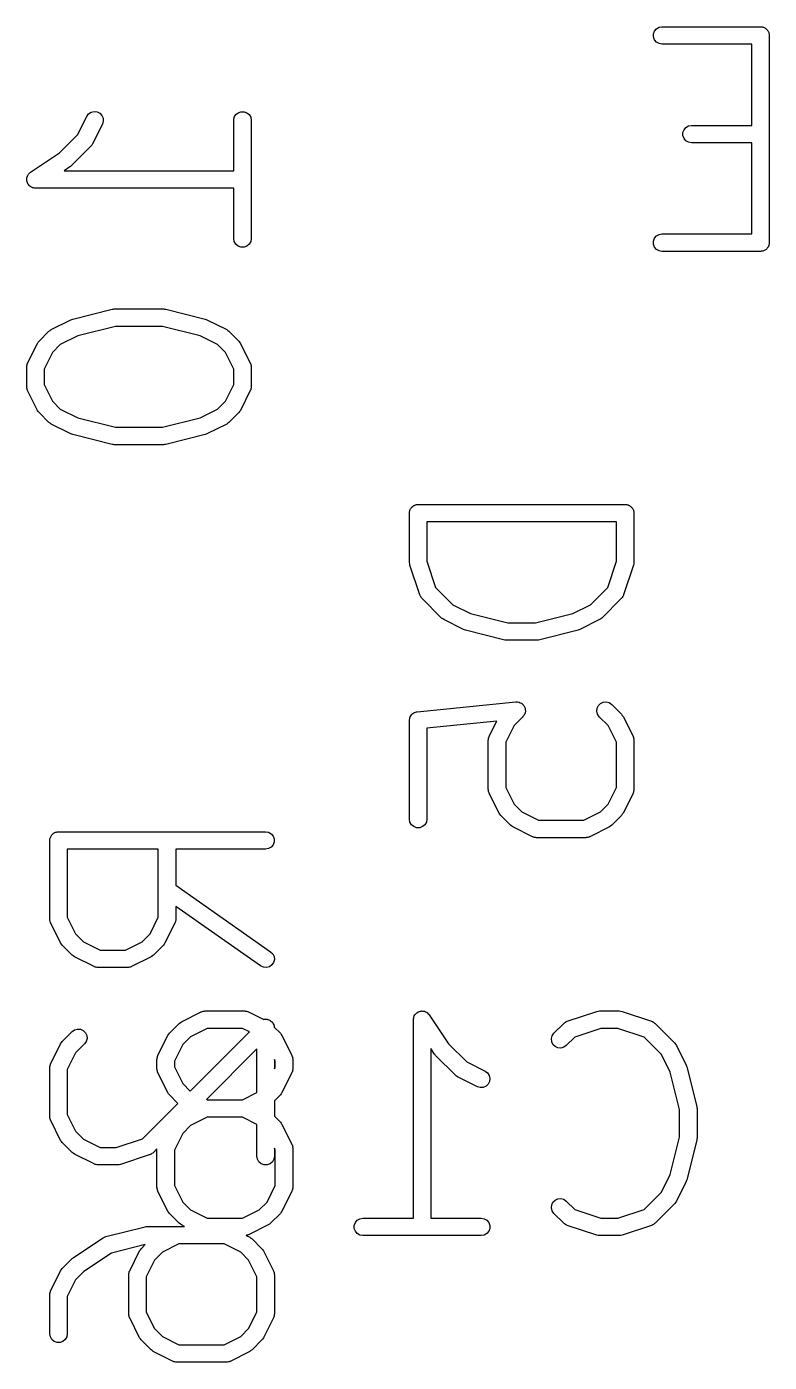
# Model space of a CAD drawing. Extents: x 1.5 to 72.3, y -91 to -17.2.
# Drawn here: x 50.69 to 55.01, y -47.46 to -39.69 of the extents above; entities that cross this region are included whole.
import ezdxf

# ---------------------------------------------------------------- set-up
doc = ezdxf.new("R2010")
doc.units = 0
doc.header["$MEASUREMENT"] = 0
doc.layers.add('BLACK', color=7, linetype='CONTINUOUS')

msp = doc.modelspace()

# ---------------------------------------------------------------- linework, layer by layer
at = {"layer": 'Black'}
for p, q in [((54.3367, -39.7272), (54.3427, -39.7106)), ((54.3367, -39.7449), (54.3367, -39.7272)), ((54.3427, -39.7106), (54.3541, -39.6971)), ((54.3541, -39.6971), (54.3694, -39.6883)), ((54.3694, -39.6883), (54.3867, -39.6852)), ((54.3867, -39.6852), (54.9613, -39.6852)), ((54.9613, -39.6852), (54.9656, -39.686)), ((54.9656, -39.686), (54.9701, -39.686)), ((54.9701, -39.686), (54.9743, -39.6875)), ((54.9743, -39.6875), (54.9786, -39.6883)), ((54.9786, -39.6883), (54.9825, -39.6905)), ((54.9825, -39.6905), (54.9867, -39.6921)), ((54.9867, -39.6921), (54.9901, -39.6949)), ((54.9901, -39.6949), (54.9939, -39.6971)), ((54.9939, -39.6971), (54.9968, -39.7005)), ((54.9968, -39.7005), (55.0002, -39.7034)), ((55.0002, -39.7034), (55.0024, -39.7072)), ((55.0024, -39.7072), (55.0053, -39.7106)), ((55.0053, -39.7106), (55.0068, -39.7148)), ((55.0068, -39.7148), (55.009, -39.7187)), ((55.009, -39.7187), (55.0098, -39.7231)), ((55.0098, -39.7231), (55.0113, -39.7272)), ((55.0113, -39.7272), (55.0113, -39.7317)), ((55.0113, -39.7317), (55.0121, -39.736)), ((54.3427, -39.7614), (54.3367, -39.7449)), ((54.3541, -39.775), (54.3427, -39.7614)), ((54.3694, -39.7838), (54.3541, -39.775)), ((54.3867, -39.7868), (54.3694, -39.7838)), ((54.9105, -39.7868), (54.3867, -39.7868)), ((54.9105, -40.2598), (54.9105, -39.7868)), ((55.0121, -39.736), (55.0121, -40.9425)), ((51.0353, -40.2071), (51.0458, -40.1929)), ((51.0458, -40.1929), (51.0606, -40.1832)), ((51.0606, -40.1832), (51.0777, -40.1791)), ((51.0777, -40.1791), (51.0952, -40.1811)), ((51.0952, -40.1811), (51.111, -40.189)), ((51.111, -40.189), (51.1232, -40.2018)), ((51.8948, -40.2124), (51.9036, -40.1972)), ((51.9036, -40.1972), (51.9171, -40.1858)), ((51.9171, -40.1858), (51.9337, -40.1798)), ((51.9337, -40.1798), (51.9514, -40.1798)), ((51.9514, -40.1798), (51.9679, -40.1858)), ((51.9679, -40.1858), (51.9815, -40.1972)), ((51.9815, -40.1972), (51.9903, -40.2124)), ((50.9816, -40.3146), (51.0353, -40.2071)), ((51.1262, -40.2525), (51.0687, -40.3674)), ((51.1232, -40.2018), (51.1302, -40.218)), ((51.1312, -40.2356), (51.1262, -40.2525)), ((51.1302, -40.218), (51.1312, -40.2356)), ((51.8917, -40.2298), (51.8948, -40.2124)), ((51.8917, -40.5237), (51.8917, -40.2298)), ((51.9903, -40.2124), (51.9933, -40.2298)), ((51.9933, -40.2298), (51.9933, -40.9192)), ((54.5151, -40.2852), (54.5264, -40.2717)), ((54.5264, -40.2717), (54.5417, -40.2628)), ((54.5417, -40.2628), (54.5591, -40.2598)), ((54.5591, -40.2598), (54.9105, -40.2598)), ((50.876, -40.4201), (50.9816, -40.3146)), ((54.5091, -40.3017), (54.5151, -40.2852)), ((54.5091, -40.3194), (54.5091, -40.3017)), ((54.5151, -40.336), (54.5091, -40.3194)), ((54.5264, -40.3495), (54.5151, -40.336)), ((54.5417, -40.3583), (54.5264, -40.3495)), ((50.7079, -40.5323), (50.876, -40.4201)), ((51.0592, -40.3806), (50.9443, -40.4955)), ((51.0639, -40.374), (51.0592, -40.3806)), ((51.0687, -40.3674), (51.0639, -40.374)), ((54.5591, -40.3614), (54.5417, -40.3583)), ((54.9105, -40.3614), (54.5591, -40.3614)), ((54.9105, -40.8917), (54.9105, -40.3614)), ((50.9366, -40.5019), (50.9038, -40.5237)), ((50.9402, -40.4984), (50.9366, -40.5019)), ((50.9443, -40.4955), (50.9402, -40.4984)), ((50.6854, -40.5778), (50.686, -40.5718)), ((50.686, -40.5805), (50.6854, -40.5778)), ((50.686, -40.5657), (50.687, -40.5631)), ((50.686, -40.5718), (50.686, -40.5657)), ((50.686, -40.5833), (50.686, -40.5805)), ((50.6881, -40.589), (50.686, -40.5833)), ((50.687, -40.5631), (50.6873, -40.5603)), ((50.6873, -40.5603), (50.69, -40.5548)), ((50.69, -40.5548), (50.6921, -40.5491)), ((50.6921, -40.5491), (50.6939, -40.547)), ((50.6939, -40.547), (50.6951, -40.5444)), ((50.6951, -40.5444), (50.6995, -40.5403)), ((50.6995, -40.5403), (50.7034, -40.5356)), ((50.7034, -40.5356), (50.7058, -40.5342)), ((50.7058, -40.5342), (50.7079, -40.5323)), ((50.9038, -40.5237), (51.8917, -40.5237)), ((50.6895, -40.5949), (50.6881, -40.589)), ((50.6911, -40.5973), (50.6895, -40.5949)), ((50.6921, -40.5999), (50.6911, -40.5973)), ((50.696, -40.6046), (50.6921, -40.5999)), ((50.6993, -40.6096), (50.696, -40.6046)), ((50.7016, -40.6113), (50.6993, -40.6096)), ((50.7034, -40.6134), (50.7016, -40.6113)), ((50.7086, -40.6165), (50.7034, -40.6134)), ((50.7135, -40.6201), (50.7086, -40.6165)), ((50.7162, -40.6209), (50.7135, -40.6201)), ((50.7187, -40.6223), (50.7162, -40.6209)), ((50.7246, -40.6233), (50.7187, -40.6223)), ((50.7305, -40.625), (50.7246, -40.6233)), ((50.7333, -40.6248), (50.7305, -40.625)), ((50.736, -40.6253), (50.7333, -40.6248)), ((51.8917, -40.6253), (50.736, -40.6253)), ((51.8917, -40.9192), (51.8917, -40.6253)), ((54.3541, -40.9036), (54.3694, -40.8948)), ((54.3694, -40.8948), (54.3867, -40.8917)), ((54.3867, -40.8917), (54.9105, -40.8917)), ((51.8948, -40.9366), (51.8917, -40.9192)), ((51.9036, -40.9519), (51.8948, -40.9366)), ((51.9171, -40.9632), (51.9036, -40.9519)), ((51.9337, -40.9693), (51.9171, -40.9632)), ((51.9514, -40.9693), (51.9337, -40.9693)), ((51.9679, -40.9632), (51.9514, -40.9693)), ((51.9815, -40.9519), (51.9679, -40.9632)), ((51.9903, -40.9366), (51.9815, -40.9519)), ((51.9933, -40.9192), (51.9903, -40.9366)), ((54.3367, -40.9337), (54.3427, -40.9171)), ((54.3367, -40.9514), (54.3367, -40.9337)), ((54.3427, -40.9679), (54.3367, -40.9514)), ((54.3427, -40.9171), (54.3541, -40.9036)), ((54.3541, -40.9815), (54.3427, -40.9679)), ((55.0002, -40.9752), (54.9968, -40.9781)), ((55.0024, -40.9714), (55.0002, -40.9752)), ((55.0053, -40.9679), (55.0024, -40.9714)), ((55.0068, -40.9638), (55.0053, -40.9679)), ((55.009, -40.9599), (55.0068, -40.9638)), ((55.0098, -40.9555), (55.009, -40.9599)), ((55.0113, -40.9514), (55.0098, -40.9555)), ((55.0121, -40.9425), (55.0113, -40.9469)), ((55.0113, -40.9469), (55.0113, -40.9514)), ((54.3694, -40.9903), (54.3541, -40.9815)), ((54.3867, -40.9933), (54.3694, -40.9903)), ((54.9613, -40.9933), (54.3867, -40.9933)), ((54.9656, -40.9926), (54.9613, -40.9933)), ((54.9701, -40.9926), (54.9656, -40.9926)), ((54.9743, -40.9911), (54.9701, -40.9926)), ((54.9786, -40.9903), (54.9743, -40.9911)), ((54.9825, -40.9881), (54.9786, -40.9903)), ((54.9867, -40.9865), (54.9825, -40.9881)), ((54.9901, -40.9837), (54.9867, -40.9865)), ((54.9939, -40.9815), (54.9901, -40.9837)), ((54.9968, -40.9781), (54.9939, -40.9815)), ((50.9535, -41.387), (51.1833, -41.3296)), ((51.1833, -41.3296), (51.1895, -41.3291)), ((51.1895, -41.3291), (51.1957, -41.3281)), ((51.1957, -41.3281), (51.4829, -41.3281)), ((51.4829, -41.3281), (51.4891, -41.3291)), ((51.4891, -41.3291), (51.4952, -41.3296)), ((51.4952, -41.3296), (51.7251, -41.387)), ((50.8282, -41.4483), (50.9431, -41.3909)), ((50.9431, -41.3909), (50.9485, -41.3893)), ((50.9485, -41.3893), (50.9535, -41.387)), ((51.2019, -41.4297), (50.9836, -41.4842)), ((51.4767, -41.4297), (51.2019, -41.4297)), ((51.695, -41.4842), (51.4767, -41.4297)), ((51.7251, -41.387), (51.7301, -41.3893)), ((51.7301, -41.3893), (51.7355, -41.3909)), ((51.7355, -41.3909), (51.8504, -41.4483)), ((50.7529, -41.522), (50.7576, -41.5153)), ((50.7576, -41.5153), (50.815, -41.4578)), ((50.815, -41.4578), (50.8217, -41.4532)), ((50.8217, -41.4532), (50.8282, -41.4483)), ((50.9836, -41.4842), (50.881, -41.5355)), ((51.7976, -41.5355), (51.695, -41.4842)), ((51.8504, -41.4483), (51.8569, -41.4532)), ((51.8569, -41.4532), (51.8636, -41.4578)), ((51.8636, -41.4578), (51.921, -41.5153)), ((51.921, -41.5153), (51.9257, -41.522)), ((50.6906, -41.6434), (50.7481, -41.5285)), ((50.7481, -41.5285), (50.7529, -41.522)), ((50.8352, -41.5813), (50.7868, -41.6781)), ((50.881, -41.5355), (50.8352, -41.5813)), ((51.8433, -41.5813), (51.7976, -41.5355)), ((51.8917, -41.6781), (51.8433, -41.5813)), ((51.9257, -41.522), (51.9305, -41.5285)), ((51.9305, -41.5285), (51.988, -41.6434)), ((50.6852, -41.6661), (50.6858, -41.6632)), ((50.6852, -41.781), (50.6852, -41.6661)), ((50.6856, -41.6603), (50.6873, -41.6546)), ((50.6858, -41.6632), (50.6856, -41.6603)), ((50.6873, -41.6546), (50.6883, -41.6487)), ((50.6883, -41.6487), (50.6898, -41.6462)), ((50.6898, -41.6462), (50.6906, -41.6434)), ((51.988, -41.6434), (51.9888, -41.6462)), ((51.9888, -41.6462), (51.9903, -41.6487)), ((51.9903, -41.6487), (51.9913, -41.6546)), ((51.9913, -41.6546), (51.993, -41.6603)), ((51.993, -41.6603), (51.9928, -41.6632)), ((51.9928, -41.6632), (51.9933, -41.6661)), ((51.9933, -41.6661), (51.9933, -41.781)), ((50.7868, -41.6781), (50.7868, -41.769)), ((51.8917, -41.769), (51.8917, -41.6781)), ((50.6858, -41.7839), (50.6852, -41.781)), ((50.6856, -41.7868), (50.6858, -41.7839)), ((50.6873, -41.7925), (50.6856, -41.7868)), ((50.6883, -41.7984), (50.6873, -41.7925)), ((50.6898, -41.8009), (50.6883, -41.7984)), ((50.6906, -41.8037), (50.6898, -41.8009)), ((50.7481, -41.9186), (50.6906, -41.8037)), ((50.7868, -41.769), (50.8353, -41.8658)), ((51.8433, -41.8658), (51.8917, -41.769)), ((51.988, -41.8037), (51.9305, -41.9186)), ((51.9888, -41.8009), (51.988, -41.8037)), ((51.9903, -41.7984), (51.9888, -41.8009)), ((51.9913, -41.7925), (51.9903, -41.7984)), ((51.993, -41.7868), (51.9913, -41.7925)), ((51.9933, -41.781), (51.9928, -41.7839)), ((51.9928, -41.7839), (51.993, -41.7868)), ((50.8353, -41.8658), (50.881, -41.9116)), ((51.7976, -41.9116), (51.8433, -41.8658)), ((50.7529, -41.9252), (50.7481, -41.9186)), ((50.7576, -41.9318), (50.7529, -41.9252)), ((50.815, -41.9893), (50.7576, -41.9318)), ((50.881, -41.9116), (50.9836, -41.9629)), ((50.9836, -41.9629), (51.2019, -42.0175)), ((51.4767, -42.0175), (51.695, -41.9629)), ((51.695, -41.9629), (51.7976, -41.9116)), ((51.921, -41.9318), (51.8636, -41.9893)), ((51.9257, -41.9252), (51.921, -41.9318)), ((51.9305, -41.9186), (51.9257, -41.9252)), ((50.8217, -41.994), (50.815, -41.9893)), ((50.8282, -41.9988), (50.8217, -41.994)), ((50.9431, -42.0563), (50.8282, -41.9988)), ((50.9485, -42.0579), (50.9431, -42.0563)), ((50.9535, -42.0601), (50.9485, -42.0579)), ((51.1833, -42.1176), (50.9535, -42.0601)), ((51.2019, -42.0175), (51.4767, -42.0175)), ((51.7251, -42.0601), (51.4952, -42.1176)), ((51.7301, -42.0579), (51.7251, -42.0601)), ((51.7355, -42.0563), (51.7301, -42.0579)), ((51.8504, -41.9988), (51.7355, -42.0563)), ((51.8569, -41.994), (51.8504, -41.9988)), ((51.8636, -41.9893), (51.8569, -41.994)), ((51.1895, -42.118), (51.1833, -42.1176)), ((51.1957, -42.1191), (51.1895, -42.118)), ((51.4829, -42.1191), (51.1957, -42.1191)), ((51.4891, -42.118), (51.4829, -42.1191)), ((51.4952, -42.1176), (51.4891, -42.118)), ((52.9152, -42.5173), (52.916, -42.5129)), ((52.9152, -42.8045), (52.9152, -42.5173)), ((52.916, -42.5084), (52.9175, -42.5043)), ((52.916, -42.5129), (52.916, -42.5084)), ((52.9175, -42.5043), (52.9183, -42.4999)), ((52.9183, -42.4999), (52.9205, -42.496)), ((52.9205, -42.496), (52.9221, -42.4919)), ((52.9221, -42.4919), (52.9249, -42.4885)), ((52.9249, -42.4885), (52.9271, -42.4846)), ((52.9271, -42.4846), (52.9305, -42.4818)), ((52.9305, -42.4818), (52.9334, -42.4783)), ((52.9334, -42.4783), (52.9372, -42.4761)), ((52.9372, -42.4761), (52.9406, -42.4733)), ((52.9406, -42.4733), (52.9448, -42.4717)), ((52.9448, -42.4717), (52.9487, -42.4695)), ((52.9487, -42.4695), (52.9531, -42.4688)), ((52.9531, -42.4688), (52.9572, -42.4672)), ((52.9572, -42.4672), (52.9617, -42.4672)), ((52.9617, -42.4672), (52.966, -42.4665)), ((52.966, -42.4665), (54.1725, -42.4665)), ((54.1725, -42.4665), (54.1769, -42.4672)), ((54.1769, -42.4672), (54.1814, -42.4672)), ((54.1814, -42.4672), (54.1855, -42.4688)), ((54.1855, -42.4688), (54.1899, -42.4695)), ((54.1899, -42.4695), (54.1938, -42.4717)), ((54.1938, -42.4717), (54.1979, -42.4733)), ((54.1979, -42.4733), (54.2014, -42.4761)), ((54.2014, -42.4761), (54.2052, -42.4783)), ((54.2052, -42.4783), (54.2081, -42.4818)), ((54.2081, -42.4818), (54.2115, -42.4846)), ((54.2115, -42.4846), (54.2137, -42.4885)), ((54.2137, -42.4885), (54.2165, -42.4919)), ((54.2165, -42.4919), (54.2181, -42.496)), ((54.2181, -42.496), (54.2203, -42.4999)), ((54.2203, -42.4999), (54.2211, -42.5043)), ((54.2211, -42.5043), (54.2226, -42.5084)), ((54.2226, -42.5084), (54.2226, -42.5129)), ((54.2226, -42.5129), (54.2233, -42.5173)), ((54.2233, -42.5173), (54.2233, -42.8045)), ((53.0168, -42.5681), (53.0168, -42.7963)), ((54.1217, -42.5681), (53.0168, -42.5681)), ((54.1217, -42.7963), (54.1217, -42.5681)), ((52.9167, -42.8125), (52.9152, -42.8045)), ((52.9179, -42.8206), (52.9167, -42.8125)), ((52.9753, -42.9929), (52.9179, -42.8206)), ((53.0168, -42.7963), (53.0679, -42.9494)), ((54.0707, -42.9494), (54.1217, -42.7963)), ((54.2207, -42.8206), (54.1633, -42.9929)), ((54.2219, -42.8125), (54.2207, -42.8206)), ((54.2233, -42.8045), (54.2219, -42.8125)), ((52.9767, -42.9955), (52.9753, -42.9929)), ((52.9775, -42.9983), (52.9767, -42.9955)), ((53.0679, -42.9494), (53.1685, -43.05)), ((53.9701, -43.05), (54.0707, -42.9494)), ((54.1619, -42.9955), (54.1611, -42.9983)), ((54.1633, -42.9929), (54.1619, -42.9955)), ((52.9809, -43.0032), (52.9775, -42.9983)), ((52.9837, -43.0085), (52.9809, -43.0032)), ((52.9859, -43.0104), (52.9837, -43.0085)), ((52.9876, -43.0128), (52.9859, -43.0104)), ((53.1025, -43.1277), (52.9876, -43.0128)), ((53.1685, -43.05), (53.271, -43.1013)), ((53.8676, -43.1013), (53.9701, -43.05)), ((54.151, -43.0128), (54.0361, -43.1277)), ((54.1527, -43.0104), (54.151, -43.0128)), ((54.1549, -43.0085), (54.1527, -43.0104)), ((54.1577, -43.0032), (54.1549, -43.0085)), ((54.1611, -42.9983), (54.1577, -43.0032)), ((53.1092, -43.1324), (53.1025, -43.1277)), ((53.1157, -43.1372), (53.1092, -43.1324)), ((53.2306, -43.1947), (53.1157, -43.1372)), ((53.271, -43.1013), (53.4894, -43.1559)), ((53.6492, -43.1559), (53.8676, -43.1013)), ((54.0229, -43.1372), (53.908, -43.1947)), ((54.0295, -43.1324), (54.0229, -43.1372)), ((54.0361, -43.1277), (54.0295, -43.1324)), ((53.2359, -43.1963), (53.2306, -43.1947)), ((53.241, -43.1985), (53.2359, -43.1963)), ((53.4708, -43.256), (53.241, -43.1985)), ((53.4894, -43.1559), (53.6492, -43.1559)), ((53.8976, -43.1985), (53.6678, -43.256)), ((53.9027, -43.1963), (53.8976, -43.1985)), ((53.908, -43.1947), (53.9027, -43.1963)), ((53.477, -43.2564), (53.4708, -43.256)), ((53.4831, -43.2575), (53.477, -43.2564)), ((53.6555, -43.2575), (53.4831, -43.2575)), ((53.6616, -43.2564), (53.6555, -43.2575)), ((53.6678, -43.256), (53.6616, -43.2564)), ((52.961, -43.6732), (53.5355, -43.6158)), ((53.5355, -43.6158), (53.5358, -43.6158)), ((53.5358, -43.6158), (53.5361, -43.6157)), ((53.5361, -43.6157), (53.5446, -43.6164)), ((53.5446, -43.6164), (53.5531, -43.6171)), ((53.5531, -43.6171), (53.5534, -43.6172)), ((53.5534, -43.6172), (53.5537, -43.6172)), ((53.5537, -43.6172), (53.5614, -43.6208)), ((54.0285, -43.6247), (54.0445, -43.6172)), ((54.0445, -43.6172), (54.0621, -43.6157)), ((54.0621, -43.6157), (54.0791, -43.6203)), ((52.9197, -43.7029), (52.9237, -43.6971)), ((52.9237, -43.6971), (52.9271, -43.6911)), ((52.9271, -43.6911), (52.9286, -43.6899)), ((52.9286, -43.6899), (52.9297, -43.6883)), ((52.9297, -43.6883), (52.9353, -43.6842)), ((52.9353, -43.6842), (52.9406, -43.6798)), ((52.9406, -43.6798), (52.9425, -43.6791)), ((52.9425, -43.6791), (52.944, -43.678)), ((52.944, -43.678), (52.9507, -43.6761)), ((52.9507, -43.6761), (52.9572, -43.6737)), ((52.9572, -43.6737), (52.9591, -43.6737)), ((52.9591, -43.6737), (52.961, -43.6732)), ((53.5614, -43.6208), (53.5692, -43.6243)), ((53.5692, -43.6243), (53.5694, -43.6246)), ((53.5694, -43.6246), (53.5697, -43.6247)), ((53.5697, -43.6247), (53.5757, -43.6307)), ((53.5757, -43.6307), (53.5818, -43.6367)), ((53.5817, -43.6947), (53.5769, -43.7018)), ((53.5866, -43.6878), (53.5817, -43.6947)), ((53.5818, -43.6367), (53.582, -43.6369)), ((53.582, -43.6369), (53.5822, -43.6372)), ((53.5822, -43.6372), (53.5858, -43.6449)), ((53.5858, -43.6449), (53.5895, -43.6526)), ((53.5867, -43.6875), (53.5866, -43.6878)), ((53.5869, -43.6872), (53.5867, -43.6875)), ((53.589, -43.679), (53.5869, -43.6872)), ((53.5912, -43.6707), (53.589, -43.679)), ((53.5895, -43.6526), (53.5895, -43.6529)), ((53.5895, -43.6529), (53.5896, -43.6532)), ((53.5896, -43.6532), (53.5904, -43.6617)), ((53.5904, -43.6617), (53.5912, -43.6701)), ((53.5912, -43.6701), (53.5911, -43.6704)), ((53.5911, -43.6704), (53.5912, -43.6707)), ((54.007, -43.6707), (54.0086, -43.6532)), ((54.0116, -43.6878), (54.007, -43.6707)), ((54.0086, -43.6532), (54.016, -43.6372)), ((54.0217, -43.7022), (54.0116, -43.6878)), ((54.016, -43.6372), (54.0285, -43.6247)), ((54.0791, -43.6203), (54.0936, -43.6304)), ((54.0936, -43.6304), (54.151, -43.6878)), ((54.151, -43.6878), (54.1557, -43.6945)), ((54.1557, -43.6945), (54.1605, -43.701)), ((52.9152, -43.7238), (52.9156, -43.7219)), ((52.9152, -44.2983), (52.9152, -43.7238)), ((52.9154, -43.72), (52.9171, -43.7132)), ((52.9156, -43.7219), (52.9154, -43.72)), ((52.9171, -43.7132), (52.9183, -43.7064)), ((52.9183, -43.7064), (52.9193, -43.7047)), ((52.9193, -43.7047), (52.9197, -43.7029)), ((53.4237, -43.7291), (53.0168, -43.7697)), ((53.0168, -43.7697), (53.0168, -44.2983)), ((53.3802, -43.8159), (53.4237, -43.7291)), ((53.5249, -43.7539), (53.4765, -43.8507)), ((53.5765, -43.7022), (53.5249, -43.7539)), ((53.5767, -43.702), (53.5765, -43.7022)), ((53.5769, -43.7018), (53.5767, -43.702)), ((54.0733, -43.7539), (54.0217, -43.7022)), ((54.1217, -43.8507), (54.0733, -43.7539)), ((54.1605, -43.701), (54.218, -43.8159)), ((53.3749, -43.8387), (53.3754, -43.8358)), ((53.3749, -44.1259), (53.3749, -43.8387)), ((53.3752, -43.8329), (53.3769, -43.8272)), ((53.3754, -43.8358), (53.3752, -43.8329)), ((53.3769, -43.8272), (53.3779, -43.8213)), ((53.3779, -43.8213), (53.3794, -43.8188)), ((53.3794, -43.8188), (53.3802, -43.8159)), ((53.4765, -43.8507), (53.4765, -44.1139)), ((54.1217, -44.1139), (54.1217, -43.8507)), ((54.218, -43.8159), (54.2188, -43.8188)), ((54.2188, -43.8188), (54.2203, -43.8213)), ((54.2203, -43.8213), (54.2213, -43.8272)), ((54.2213, -43.8272), (54.223, -43.8329)), ((54.223, -43.8329), (54.2228, -43.8358)), ((54.2228, -43.8358), (54.2233, -43.8387)), ((54.2233, -43.8387), (54.2233, -44.1259)), ((53.3754, -44.1288), (53.3749, -44.1259)), ((53.3752, -44.1317), (53.3754, -44.1288)), ((53.3769, -44.1374), (53.3752, -44.1317)), ((53.3779, -44.1433), (53.3769, -44.1374)), ((53.3794, -44.1458), (53.3779, -44.1433)), ((53.3802, -44.1486), (53.3794, -44.1458)), ((53.4377, -44.2636), (53.3802, -44.1486)), ((53.4765, -44.1139), (53.5249, -44.2107)), ((54.0733, -44.2107), (54.1217, -44.1139)), ((54.218, -44.1486), (54.1605, -44.2636)), ((54.2188, -44.1458), (54.218, -44.1486)), ((54.2203, -44.1433), (54.2188, -44.1458)), ((54.2213, -44.1374), (54.2203, -44.1433)), ((54.223, -44.1317), (54.2213, -44.1374)), ((54.2233, -44.1259), (54.2228, -44.1288)), ((54.2228, -44.1288), (54.223, -44.1317)), ((53.5249, -44.2107), (53.5707, -44.2565)), ((54.0276, -44.2565), (54.0733, -44.2107)), ((52.9183, -44.3157), (52.9152, -44.2983)), ((52.9271, -44.3309), (52.9183, -44.3157)), ((53.0138, -44.3157), (53.005, -44.3309)), ((53.0168, -44.2983), (53.0138, -44.3157)), ((53.4425, -44.2701), (53.4377, -44.2636)), ((53.4472, -44.2768), (53.4425, -44.2701)), ((53.5046, -44.3342), (53.4472, -44.2768)), ((53.5707, -44.2565), (53.6675, -44.3049)), ((53.6675, -44.3049), (53.9307, -44.3049)), ((53.9307, -44.3049), (54.0276, -44.2565)), ((54.151, -44.2768), (54.0936, -44.3342)), ((54.1557, -44.2701), (54.151, -44.2768)), ((54.1605, -44.2636), (54.1557, -44.2701)), ((50.8255, -44.401), (50.8271, -44.3969)), ((50.8271, -44.3969), (50.8299, -44.3935)), ((50.8299, -44.3935), (50.8321, -44.3896)), ((50.8321, -44.3896), (50.8355, -44.3868)), ((50.8355, -44.3868), (50.8384, -44.3833)), ((50.8384, -44.3833), (50.8422, -44.3811)), ((50.8422, -44.3811), (50.8456, -44.3783)), ((50.8456, -44.3783), (50.8498, -44.3767)), ((50.8498, -44.3767), (50.8537, -44.3745)), ((50.8537, -44.3745), (50.8581, -44.3738)), ((50.8581, -44.3738), (50.8622, -44.3722)), ((50.8622, -44.3722), (50.8667, -44.3722)), ((50.8667, -44.3722), (50.871, -44.3715)), ((50.871, -44.3715), (52.0775, -44.3715)), ((52.0775, -44.3715), (52.0949, -44.3745)), ((52.0949, -44.3745), (52.1102, -44.3833)), ((52.1102, -44.3833), (52.1215, -44.3969)), ((52.1215, -44.3969), (52.1276, -44.4134)), ((52.9406, -44.3423), (52.9271, -44.3309)), ((52.9572, -44.3483), (52.9406, -44.3423)), ((52.9749, -44.3483), (52.9572, -44.3483)), ((52.9914, -44.3423), (52.9749, -44.3483)), ((53.005, -44.3309), (52.9914, -44.3423)), ((53.5113, -44.3389), (53.5046, -44.3342)), ((53.5179, -44.3437), (53.5113, -44.3389)), ((53.6328, -44.4012), (53.5179, -44.3437)), ((54.0804, -44.3437), (53.9655, -44.4012)), ((54.0869, -44.3389), (54.0804, -44.3437)), ((54.0936, -44.3342), (54.0869, -44.3389)), ((50.8202, -44.4223), (50.821, -44.4179)), ((50.8202, -44.8819), (50.8202, -44.4223)), ((50.821, -44.4134), (50.8225, -44.4093)), ((50.821, -44.4179), (50.821, -44.4134)), ((50.8225, -44.4093), (50.8233, -44.4049)), ((50.8233, -44.4049), (50.8255, -44.401)), ((50.9218, -44.4731), (50.9218, -44.8699)), ((51.4522, -44.4731), (50.9218, -44.4731)), ((51.4522, -44.8699), (51.4522, -44.4731)), ((52.0775, -44.4731), (51.5538, -44.4731)), ((51.5538, -44.4731), (51.5538, -44.6831)), ((52.0949, -44.47), (52.0775, -44.4731)), ((52.1102, -44.4612), (52.0949, -44.47)), ((52.1215, -44.4477), (52.1102, -44.4612)), ((52.1276, -44.4311), (52.1215, -44.4477)), ((52.1276, -44.4134), (52.1276, -44.4311)), ((53.6356, -44.402), (53.6328, -44.4012)), ((53.6381, -44.4035), (53.6356, -44.402)), ((53.644, -44.4045), (53.6381, -44.4035)), ((53.6497, -44.4062), (53.644, -44.4045)), ((53.6526, -44.406), (53.6497, -44.4062)), ((53.6555, -44.4065), (53.6526, -44.406)), ((53.9427, -44.4065), (53.6555, -44.4065)), ((53.9456, -44.406), (53.9427, -44.4065)), ((53.9485, -44.4062), (53.9456, -44.406)), ((53.9543, -44.4045), (53.9485, -44.4062)), ((53.9601, -44.4035), (53.9543, -44.4045)), ((53.9626, -44.402), (53.9601, -44.4035)), ((53.9655, -44.4012), (53.9626, -44.402)), ((51.5538, -44.6831), (52.1067, -45.0701)), ((52.0484, -45.1533), (51.5538, -44.8071)), ((51.5538, -44.8071), (51.5538, -44.8819)), ((50.8208, -44.8848), (50.8202, -44.8819)), ((50.8206, -44.8877), (50.8208, -44.8848)), ((50.8223, -44.8934), (50.8206, -44.8877)), ((50.8233, -44.8993), (50.8223, -44.8934)), ((50.8248, -44.9018), (50.8233, -44.8993)), ((50.8256, -44.9046), (50.8248, -44.9018)), ((50.8831, -45.0195), (50.8256, -44.9046)), ((50.9218, -44.8699), (50.9703, -44.9667)), ((51.4038, -44.9667), (51.4522, -44.8699)), ((51.5485, -44.9046), (51.491, -45.0195)), ((51.5493, -44.9018), (51.5485, -44.9046)), ((51.5508, -44.8993), (51.5493, -44.9018)), ((51.5518, -44.8934), (51.5508, -44.8993)), ((51.5535, -44.8877), (51.5518, -44.8934)), ((51.5538, -44.8819), (51.5533, -44.8848)), ((51.5533, -44.8848), (51.5535, -44.8877)), ((50.8879, -45.026), (50.8831, -45.0195)), ((50.9703, -44.9667), (51.016, -45.0125)), ((51.016, -45.0125), (51.1128, -45.0609)), ((51.2612, -45.0609), (51.358, -45.0125)), ((51.358, -45.0125), (51.4038, -44.9667)), ((51.491, -45.0195), (51.4862, -45.026)), ((50.8926, -45.0327), (50.8879, -45.026)), ((50.95, -45.0902), (50.8926, -45.0327)), ((50.9567, -45.0948), (50.95, -45.0902)), ((50.9632, -45.0997), (50.9567, -45.0948)), ((51.1128, -45.0609), (51.2612, -45.0609)), ((51.4174, -45.0948), (51.4108, -45.0997)), ((51.424, -45.0902), (51.4174, -45.0948)), ((51.4815, -45.0327), (51.424, -45.0902)), ((51.4862, -45.026), (51.4815, -45.0327)), ((52.1067, -45.0701), (52.1192, -45.0825)), ((52.1192, -45.0825), (52.1266, -45.0985)), ((51.0781, -45.1571), (50.9632, -45.0997)), ((51.0809, -45.158), (51.0781, -45.1571)), ((51.0835, -45.1594), (51.0809, -45.158)), ((51.0893, -45.1605), (51.0835, -45.1594)), ((51.095, -45.1622), (51.0893, -45.1605)), ((51.098, -45.162), (51.095, -45.1622)), ((51.1009, -45.1625), (51.098, -45.162)), ((51.2732, -45.1625), (51.1009, -45.1625)), ((51.2761, -45.162), (51.2732, -45.1625)), ((51.279, -45.1622), (51.2761, -45.162)), ((51.2847, -45.1605), (51.279, -45.1622)), ((51.2906, -45.1594), (51.2847, -45.1605)), ((51.2931, -45.158), (51.2906, -45.1594)), ((51.2959, -45.1571), (51.2931, -45.158)), ((51.4108, -45.0997), (51.2959, -45.1571)), ((52.0644, -45.1608), (52.0484, -45.1533)), ((52.082, -45.1623), (52.0644, -45.1608)), ((52.099, -45.1577), (52.082, -45.1623)), ((52.1135, -45.1476), (52.099, -45.1577)), ((52.1236, -45.1332), (52.1135, -45.1476)), ((52.1282, -45.1161), (52.1236, -45.1332)), ((52.1266, -45.0985), (52.1282, -45.1161)), ((51.5742, -45.4876), (51.5809, -45.4829)), ((51.5809, -45.4829), (51.5874, -45.4781)), ((51.5874, -45.4781), (51.7023, -45.4206)), ((51.7023, -45.4206), (51.7051, -45.4198)), ((51.7051, -45.4198), (51.7076, -45.4183)), ((51.7076, -45.4183), (51.7135, -45.4173)), ((51.7135, -45.4173), (51.7192, -45.4156)), ((51.7192, -45.4156), (51.7221, -45.4158)), ((51.7221, -45.4158), (51.725, -45.4152)), ((51.725, -45.4152), (51.9548, -45.4152)), ((51.9548, -45.4152), (51.9577, -45.4158)), ((51.9577, -45.4158), (51.9606, -45.4156)), ((51.9606, -45.4156), (51.9663, -45.4173)), ((51.9663, -45.4173), (51.9722, -45.4183)), ((51.9722, -45.4183), (51.9747, -45.4198)), ((51.9747, -45.4198), (51.9776, -45.4206)), ((51.9776, -45.4206), (52.066, -45.4648)), ((52.066, -45.4648), (52.0687, -45.4638)), ((52.0687, -45.4638), (52.071, -45.4638)), ((52.071, -45.4638), (52.0731, -45.4632)), ((52.0731, -45.4632), (52.0797, -45.4638)), ((52.0797, -45.4638), (52.0864, -45.4638)), ((52.0864, -45.4638), (52.0885, -45.4646)), ((52.0885, -45.4646), (52.0907, -45.4648)), ((52.0907, -45.4648), (52.0967, -45.4676)), ((52.0967, -45.4676), (52.1029, -45.4699)), ((52.1029, -45.4699), (52.1047, -45.4713)), ((52.1047, -45.4713), (52.1067, -45.4722)), ((52.1067, -45.4722), (52.1114, -45.4769)), ((52.1114, -45.4769), (52.1165, -45.4812)), ((52.1165, -45.4812), (52.1176, -45.4831)), ((52.1176, -45.4831), (52.1192, -45.4847)), ((52.1192, -45.4847), (52.122, -45.4907)), ((52.9382, -45.466), (52.9387, -45.4633)), ((52.9382, -46.6217), (52.9382, -45.466)), ((52.9385, -45.4605), (52.9402, -45.4546)), ((52.9387, -45.4633), (52.9385, -45.4605)), ((52.9402, -45.4546), (52.9412, -45.4487)), ((52.9412, -45.4487), (52.9426, -45.4462)), ((52.9426, -45.4462), (52.9434, -45.4435)), ((52.9434, -45.4435), (52.947, -45.4386)), ((52.947, -45.4386), (52.9501, -45.4334)), ((52.9501, -45.4334), (52.9522, -45.4316)), ((52.9522, -45.4316), (52.9539, -45.4293)), ((52.9539, -45.4293), (52.9589, -45.426)), ((52.9589, -45.426), (52.9636, -45.4221)), ((52.9636, -45.4221), (52.9662, -45.4211)), ((52.9662, -45.4211), (52.9686, -45.4195)), ((52.9686, -45.4195), (52.9745, -45.4181)), ((52.9745, -45.4181), (52.9802, -45.416)), ((52.9802, -45.416), (52.983, -45.416)), ((52.983, -45.416), (52.9857, -45.4154)), ((52.9857, -45.4154), (52.9917, -45.416)), ((52.9917, -45.416), (52.9978, -45.416)), ((52.9978, -45.416), (53.0004, -45.417)), ((53.0004, -45.417), (53.0032, -45.4173)), ((53.0032, -45.4173), (53.0087, -45.42)), ((53.0087, -45.42), (53.0144, -45.4221)), ((53.0144, -45.4221), (53.0165, -45.4239)), ((53.0165, -45.4239), (53.0191, -45.4251)), ((53.0191, -45.4251), (53.0232, -45.4295)), ((53.0232, -45.4295), (53.0279, -45.4334)), ((53.0279, -45.4334), (53.0293, -45.4358)), ((53.0293, -45.4358), (53.0312, -45.4379)), ((53.0312, -45.4379), (53.1434, -45.606)), ((53.8148, -45.4876), (53.8172, -45.4859)), ((53.8172, -45.4859), (53.8192, -45.4837)), ((53.8192, -45.4837), (53.8244, -45.4809)), ((53.8244, -45.4809), (53.8293, -45.4775)), ((53.8293, -45.4775), (53.8321, -45.4767)), ((53.8321, -45.4767), (53.8347, -45.4753)), ((53.8347, -45.4753), (54.0071, -45.4179)), ((54.0071, -45.4179), (54.0151, -45.4167)), ((54.0151, -45.4167), (54.0231, -45.4152)), ((54.0231, -45.4152), (54.138, -45.4152)), ((54.138, -45.4152), (54.146, -45.4167)), ((54.146, -45.4167), (54.1541, -45.4179)), ((54.1541, -45.4179), (54.3264, -45.4753)), ((54.3264, -45.4753), (54.329, -45.4767)), ((54.329, -45.4767), (54.3318, -45.4775)), ((54.3318, -45.4775), (54.3367, -45.4809)), ((54.3367, -45.4809), (54.342, -45.4837)), ((54.342, -45.4837), (54.3439, -45.4859)), ((54.3439, -45.4859), (54.3463, -45.4876)), ((50.8926, -45.5928), (50.95, -45.5354)), ((50.95, -45.5354), (50.9645, -45.5253)), ((50.9645, -45.5253), (50.9815, -45.5207)), ((50.9815, -45.5207), (50.9991, -45.5222)), ((50.9991, -45.5222), (51.0151, -45.5297)), ((51.0151, -45.5297), (51.0276, -45.5422)), ((51.0276, -45.5422), (51.035, -45.5582)), ((51.035, -45.5582), (51.0366, -45.5757)), ((51.4498, -45.6731), (51.5072, -45.5582)), ((51.5072, -45.5582), (51.5121, -45.5517)), ((51.5121, -45.5517), (51.5167, -45.545)), ((51.5167, -45.545), (51.5742, -45.4876)), ((51.6379, -45.8816), (51.9828, -45.5368)), ((51.737, -45.5168), (51.6402, -45.5652)), ((51.9428, -45.5168), (51.737, -45.5168)), ((51.9828, -45.5368), (51.9428, -45.5168)), ((52.122, -45.4907), (52.1253, -45.4965)), ((52.1253, -45.4965), (52.1257, -45.4987)), ((52.1257, -45.4987), (52.1266, -45.5007)), ((52.1266, -45.5007), (52.1272, -45.5073)), ((52.1272, -45.5073), (52.1276, -45.5095)), ((52.1276, -45.5095), (52.1631, -45.545)), ((52.1631, -45.545), (52.1678, -45.5517)), ((52.1678, -45.5517), (52.1726, -45.5582)), ((52.1726, -45.5582), (52.2301, -45.6731)), ((53.7427, -45.5765), (53.7473, -45.5595)), ((53.7473, -45.5595), (53.7574, -45.545)), ((53.7574, -45.545), (53.8148, -45.4876)), ((54.0314, -45.5168), (53.8782, -45.5679)), ((54.1298, -45.5168), (54.0314, -45.5168)), ((54.2829, -45.5679), (54.1298, -45.5168)), ((54.3463, -45.4876), (54.4612, -45.6025)), ((50.8256, -45.7209), (50.8831, -45.606)), ((50.8831, -45.606), (50.8879, -45.5995)), ((50.8879, -45.5995), (50.8926, -45.5928)), ((51.0219, -45.6072), (50.9703, -45.6589)), ((51.032, -45.5928), (51.0219, -45.6072)), ((51.0366, -45.5757), (51.032, -45.5928)), ((51.5944, -45.611), (51.546, -45.7078)), ((51.6402, -45.5652), (51.5944, -45.611)), ((52.0267, -45.6365), (51.733, -45.9303)), ((52.0267, -45.8904), (52.0267, -45.6365)), ((53.0616, -45.6666), (53.0398, -45.6338)), ((53.0398, -45.6338), (53.0398, -46.6217)), ((53.1434, -45.606), (53.2489, -45.7116)), ((53.7442, -45.5941), (53.7427, -45.5765)), ((53.7517, -45.6101), (53.7442, -45.5941)), ((53.7642, -45.6226), (53.7517, -45.6101)), ((53.7802, -45.63), (53.7642, -45.6226)), ((53.7977, -45.6316), (53.7802, -45.63)), ((53.8148, -45.627), (53.7977, -45.6316)), ((53.8292, -45.6169), (53.8148, -45.627)), ((53.8782, -45.5679), (53.8292, -45.6169)), ((54.3835, -45.6685), (54.2829, -45.5679)), ((54.4612, -45.6025), (54.4659, -45.6092)), ((54.4659, -45.6092), (54.4707, -45.6157)), ((54.4707, -45.6157), (54.5282, -45.7306)), ((50.9703, -45.6589), (50.9218, -45.7557)), ((51.4444, -45.6959), (51.4449, -45.693)), ((51.4444, -45.7533), (51.4444, -45.6959)), ((51.4447, -45.69), (51.4464, -45.6843)), ((51.4449, -45.693), (51.4447, -45.69)), ((51.4464, -45.6843), (51.4475, -45.6785)), ((51.4475, -45.6785), (51.4489, -45.6759)), ((51.4489, -45.6759), (51.4498, -45.6731)), ((51.546, -45.7078), (51.546, -45.7413)), ((52.1338, -45.7078), (52.1283, -45.6969)), ((52.1283, -45.6969), (52.1283, -45.7523)), ((52.1338, -45.7413), (52.1338, -45.7078)), ((52.2301, -45.6731), (52.2309, -45.6759)), ((52.2309, -45.6759), (52.2324, -45.6785)), ((52.2324, -45.6785), (52.2334, -45.6843)), ((52.2334, -45.6843), (52.2351, -45.69)), ((52.2351, -45.69), (52.2349, -45.693)), ((52.2349, -45.693), (52.2354, -45.6959)), ((52.2354, -45.6959), (52.2354, -45.7533)), ((53.0651, -45.6702), (53.0616, -45.6666)), ((53.068, -45.6743), (53.0651, -45.6702)), ((53.1829, -45.7892), (53.068, -45.6743)), ((53.2489, -45.7116), (53.3564, -45.7653)), ((54.4348, -45.771), (54.3835, -45.6685)), ((50.8202, -45.7437), (50.8208, -45.7408)), ((50.8202, -46.0309), (50.8202, -45.7437)), ((50.8206, -45.7379), (50.8223, -45.7322)), ((50.8208, -45.7408), (50.8206, -45.7379)), ((50.8223, -45.7322), (50.8233, -45.7263)), ((50.8233, -45.7263), (50.8248, -45.7238)), ((50.8248, -45.7238), (50.8256, -45.7209)), ((50.9218, -45.7557), (50.9218, -46.0189)), ((51.4449, -45.7562), (51.4444, -45.7533)), ((51.4447, -45.7591), (51.4449, -45.7562)), ((51.4464, -45.7648), (51.4447, -45.7591)), ((51.4475, -45.7707), (51.4464, -45.7648)), ((51.4489, -45.7732), (51.4475, -45.7707)), ((51.4498, -45.776), (51.4489, -45.7732)), ((51.5072, -45.8909), (51.4498, -45.776)), ((51.546, -45.7413), (51.5944, -45.8381)), ((52.1283, -45.7523), (52.1338, -45.7413)), ((52.2301, -45.776), (52.1726, -45.8909)), ((52.2309, -45.7732), (52.2301, -45.776)), ((52.2324, -45.7707), (52.2309, -45.7732)), ((52.2334, -45.7648), (52.2324, -45.7707)), ((52.2351, -45.7591), (52.2334, -45.7648)), ((52.2354, -45.7533), (52.2349, -45.7562)), ((52.2349, -45.7562), (52.2351, -45.7591)), ((53.1895, -45.7939), (53.1829, -45.7892)), ((53.1961, -45.7987), (53.1895, -45.7939)), ((53.3564, -45.7653), (53.3706, -45.7758)), ((53.3706, -45.7758), (53.3803, -45.7906)), ((53.3803, -45.7906), (53.3844, -45.8077)), ((54.4894, -45.9894), (54.4348, -45.771)), ((54.5282, -45.7306), (54.5298, -45.7359)), ((54.5298, -45.7359), (54.532, -45.741)), ((54.532, -45.741), (54.5895, -45.9708)), ((51.5944, -45.8381), (51.6379, -45.8816)), ((53.311, -45.8562), (53.1961, -45.7987)), ((53.3279, -45.8612), (53.311, -45.8562)), ((53.3455, -45.8602), (53.3279, -45.8612)), ((53.3617, -45.8532), (53.3455, -45.8602)), ((53.3745, -45.841), (53.3617, -45.8532)), ((53.3824, -45.8252), (53.3745, -45.841)), ((53.3844, -45.8077), (53.3824, -45.8252)), ((51.5121, -45.8975), (51.5072, -45.8909)), ((51.5167, -45.9041), (51.5121, -45.8975)), ((51.5661, -45.9535), (51.5167, -45.9041)), ((51.733, -45.9303), (51.737, -45.9323)), ((51.737, -45.9323), (51.9428, -45.9323)), ((51.9428, -45.9323), (52.0267, -45.8904)), ((52.1631, -45.9041), (52.1283, -45.9389)), ((52.1283, -45.9389), (52.1283, -46.0273)), ((52.1678, -45.8975), (52.1631, -45.9041)), ((52.1726, -45.8909), (52.1678, -45.8975)), ((50.9218, -46.0189), (50.9703, -46.1157)), ((51.3607, -46.1589), (51.5661, -45.9535)), ((52.1283, -46.0273), (52.1631, -46.0621)), ((54.4894, -46.1492), (54.4894, -45.9894)), ((54.5895, -45.9708), (54.5899, -45.977)), ((54.5899, -45.977), (54.591, -45.9831)), ((54.591, -45.9831), (54.591, -46.1555)), ((50.8208, -46.0338), (50.8202, -46.0309)), ((50.8206, -46.0367), (50.8208, -46.0338)), ((50.8223, -46.0424), (50.8206, -46.0367)), ((50.8233, -46.0483), (50.8223, -46.0424)), ((50.8248, -46.0508), (50.8233, -46.0483)), ((50.8256, -46.0536), (50.8248, -46.0508)), ((50.8831, -46.1686), (50.8256, -46.0536)), ((51.6402, -46.0823), (51.5944, -46.1281)), ((51.737, -46.0339), (51.6402, -46.0823)), ((51.9428, -46.0339), (51.737, -46.0339)), ((52.0267, -46.0759), (51.9428, -46.0339)), ((52.0267, -46.2607), (52.0267, -46.0759)), ((52.1631, -46.0621), (52.1678, -46.0688)), ((52.1678, -46.0688), (52.1726, -46.0753)), ((52.1726, -46.0753), (52.2301, -46.1902)), ((50.8879, -46.1751), (50.8831, -46.1686)), ((50.8926, -46.1818), (50.8879, -46.1751)), ((50.95, -46.2392), (50.8926, -46.1818)), ((50.9703, -46.1157), (51.016, -46.1615)), ((51.016, -46.1615), (51.1128, -46.2099)), ((51.2075, -46.2099), (51.3607, -46.1589)), ((51.5944, -46.1281), (51.546, -46.2249)), ((54.4348, -46.3676), (54.4894, -46.1492)), ((54.5895, -46.1678), (54.532, -46.3976)), ((54.5899, -46.1616), (54.5895, -46.1678)), ((54.591, -46.1555), (54.5899, -46.1616)), ((50.9567, -46.2439), (50.95, -46.2392)), ((50.9632, -46.2487), (50.9567, -46.2439)), ((51.0781, -46.3062), (50.9632, -46.2487)), ((51.1128, -46.2099), (51.2075, -46.2099)), ((51.4042, -46.2515), (51.2318, -46.3089)), ((51.4068, -46.2501), (51.4042, -46.2515)), ((51.4096, -46.2493), (51.4068, -46.2501)), ((51.4145, -46.2459), (51.4096, -46.2493)), ((51.4197, -46.2431), (51.4145, -46.2459)), ((51.4216, -46.2409), (51.4197, -46.2431)), ((51.424, -46.2392), (51.4216, -46.2409)), ((51.4444, -46.2188), (51.424, -46.2392)), ((51.4444, -46.4427), (51.4444, -46.2188)), ((51.546, -46.2249), (51.546, -46.4307)), ((52.0298, -46.2781), (52.0267, -46.2607)), ((52.1283, -46.2607), (52.1253, -46.2781)), ((52.1338, -46.2249), (52.1283, -46.2139)), ((52.1283, -46.2139), (52.1283, -46.2607)), ((52.1338, -46.4307), (52.1338, -46.2249)), ((52.2301, -46.1902), (52.2309, -46.193)), ((52.2309, -46.193), (52.2324, -46.1956)), ((52.2324, -46.1956), (52.2334, -46.2014)), ((52.2334, -46.2014), (52.2351, -46.2071)), ((52.2351, -46.2071), (52.2349, -46.21)), ((52.2349, -46.21), (52.2354, -46.2129)), ((52.2354, -46.2129), (52.2354, -46.4427)), ((51.0809, -46.307), (51.0781, -46.3062)), ((51.0835, -46.3085), (51.0809, -46.307)), ((51.0893, -46.3095), (51.0835, -46.3085)), ((51.095, -46.3112), (51.0893, -46.3095)), ((51.098, -46.311), (51.095, -46.3112)), ((51.1009, -46.3115), (51.098, -46.311)), ((51.2158, -46.3115), (51.1009, -46.3115)), ((51.2238, -46.3101), (51.2158, -46.3115)), ((51.2318, -46.3089), (51.2238, -46.3101)), ((52.0386, -46.2934), (52.0298, -46.2781)), ((52.0521, -46.3047), (52.0386, -46.2934)), ((52.0687, -46.3108), (52.0521, -46.3047)), ((52.0864, -46.3108), (52.0687, -46.3108)), ((52.1029, -46.3047), (52.0864, -46.3108)), ((52.1165, -46.2934), (52.1029, -46.3047)), ((52.1253, -46.2781), (52.1165, -46.2934)), ((54.3835, -46.4701), (54.4348, -46.3676)), ((54.5282, -46.408), (54.4707, -46.5229)), ((54.5298, -46.4027), (54.5282, -46.408)), ((54.532, -46.3976), (54.5298, -46.4027)), ((51.4449, -46.4456), (51.4444, -46.4427)), ((51.4447, -46.4485), (51.4449, -46.4456)), ((51.4464, -46.4543), (51.4447, -46.4485)), ((51.4475, -46.4601), (51.4464, -46.4543)), ((51.4489, -46.4626), (51.4475, -46.4601)), ((51.4498, -46.4655), (51.4489, -46.4626)), ((51.5072, -46.5804), (51.4498, -46.4655)), ((51.546, -46.4307), (51.5944, -46.5276)), ((52.0854, -46.5276), (52.1338, -46.4307)), ((52.2301, -46.4655), (52.1726, -46.5804)), ((52.2309, -46.4626), (52.2301, -46.4655)), ((52.2324, -46.4601), (52.2309, -46.4626)), ((52.2334, -46.4543), (52.2324, -46.4601)), ((52.2351, -46.4485), (52.2334, -46.4543)), ((52.2354, -46.4427), (52.2349, -46.4456)), ((52.2349, -46.4456), (52.2351, -46.4485)), ((54.2829, -46.5707), (54.3835, -46.4701)), ((51.5944, -46.5276), (51.6402, -46.5733)), ((51.6402, -46.5733), (51.737, -46.6217)), ((51.9428, -46.6217), (52.0396, -46.5733)), ((52.0396, -46.5733), (52.0854, -46.5276)), ((53.7427, -46.5621), (53.7442, -46.5445)), ((53.7473, -46.5791), (53.7427, -46.5621)), ((53.7442, -46.5445), (53.7517, -46.5285)), ((53.7517, -46.5285), (53.7642, -46.516)), ((53.7642, -46.516), (53.7802, -46.5086)), ((53.7802, -46.5086), (53.7977, -46.507)), ((53.7977, -46.507), (53.8148, -46.5116)), ((53.8148, -46.5116), (53.8292, -46.5217)), ((53.8292, -46.5217), (53.8782, -46.5707)), ((53.8782, -46.5707), (54.0314, -46.6217)), ((54.1298, -46.6217), (54.2829, -46.5707)), ((54.4612, -46.5361), (54.3463, -46.651)), ((54.4659, -46.5294), (54.4612, -46.5361)), ((54.4707, -46.5229), (54.4659, -46.5294)), ((51.5121, -46.5869), (51.5072, -46.5804)), ((51.5167, -46.5936), (51.5121, -46.5869)), ((51.5742, -46.651), (51.5167, -46.5936)), ((51.5809, -46.6557), (51.5742, -46.651)), ((51.737, -46.6217), (51.9428, -46.6217)), ((52.1057, -46.651), (52.099, -46.6557)), ((52.1631, -46.5936), (52.1057, -46.651)), ((52.1678, -46.5869), (52.1631, -46.5936)), ((52.1726, -46.5804), (52.1678, -46.5869)), ((52.5942, -46.6637), (52.6003, -46.6471)), ((52.6003, -46.6471), (52.6116, -46.6336)), ((52.6116, -46.6336), (52.6269, -46.6248)), ((52.6269, -46.6248), (52.6443, -46.6217)), ((52.6443, -46.6217), (52.9382, -46.6217)), ((53.0398, -46.6217), (53.3337, -46.6217)), ((53.3337, -46.6217), (53.3511, -46.6248)), ((53.3511, -46.6248), (53.3663, -46.6336)), ((53.3663, -46.6336), (53.3777, -46.6471)), ((53.3777, -46.6471), (53.3837, -46.6637)), ((53.7574, -46.5936), (53.7473, -46.5791)), ((53.8148, -46.651), (53.7574, -46.5936)), ((53.8172, -46.6527), (53.8148, -46.651)), ((54.0314, -46.6217), (54.1298, -46.6217)), ((54.3463, -46.651), (54.3439, -46.6527)), ((51.138, -46.7321), (51.146, -46.7285)), ((51.146, -46.7285), (51.3758, -46.6711)), ((51.3758, -46.6711), (51.382, -46.6706)), ((51.382, -46.6706), (51.3881, -46.6696)), ((51.3881, -46.6696), (51.6055, -46.6696)), ((51.5874, -46.6605), (51.5809, -46.6557)), ((51.6055, -46.6696), (51.5874, -46.6605)), ((51.9663, -46.7213), (51.9644, -46.7219)), ((51.9644, -46.7219), (51.9854, -46.7324)), ((51.9722, -46.7203), (51.9663, -46.7213)), ((51.9747, -46.7188), (51.9722, -46.7203)), ((51.9776, -46.718), (51.9747, -46.7188)), ((52.0925, -46.6605), (51.9776, -46.718)), ((52.099, -46.6557), (52.0925, -46.6605)), ((52.5942, -46.6814), (52.5942, -46.6637)), ((52.6003, -46.6979), (52.5942, -46.6814)), ((52.6116, -46.7115), (52.6003, -46.6979)), ((52.6269, -46.7203), (52.6116, -46.7115)), ((52.6443, -46.7233), (52.6269, -46.7203)), ((53.3337, -46.7233), (52.6443, -46.7233)), ((53.3511, -46.7203), (53.3337, -46.7233)), ((53.3663, -46.7115), (53.3511, -46.7203)), ((53.3777, -46.6979), (53.3663, -46.7115)), ((53.3837, -46.6814), (53.3777, -46.6979)), ((53.3837, -46.6637), (53.3837, -46.6814)), ((53.8192, -46.6549), (53.8172, -46.6527)), ((53.8244, -46.6577), (53.8192, -46.6549)), ((53.8293, -46.6611), (53.8244, -46.6577)), ((53.8321, -46.6619), (53.8293, -46.6611)), ((53.8347, -46.6633), (53.8321, -46.6619)), ((54.0071, -46.7207), (53.8347, -46.6633)), ((54.0151, -46.7219), (54.0071, -46.7207)), ((54.0231, -46.7233), (54.0151, -46.7219)), ((54.138, -46.7233), (54.0231, -46.7233)), ((54.146, -46.7219), (54.138, -46.7233)), ((54.1541, -46.7207), (54.146, -46.7219)), ((54.3264, -46.6633), (54.1541, -46.7207)), ((54.329, -46.6619), (54.3264, -46.6633)), ((54.3318, -46.6611), (54.329, -46.6619)), ((54.3367, -46.6577), (54.3318, -46.6611)), ((54.342, -46.6549), (54.3367, -46.6577)), ((54.3439, -46.6527), (54.342, -46.6549)), ((50.9578, -46.8504), (51.1301, -46.7355)), ((51.1301, -46.7355), (51.138, -46.7321)), ((51.3757, -46.7758), (51.1792, -46.825)), ((51.3427, -46.8125), (51.3475, -46.806)), ((51.3475, -46.806), (51.3522, -46.7993)), ((51.3522, -46.7993), (51.3757, -46.7758)), ((51.5725, -46.7712), (51.4757, -46.8196)), ((51.8357, -46.7712), (51.5725, -46.7712)), ((51.9326, -46.8196), (51.8357, -46.7712)), ((51.9854, -46.7324), (51.9919, -46.7372)), ((51.9919, -46.7372), (51.9986, -46.7419)), ((51.9986, -46.7419), (52.056, -46.7993)), ((52.056, -46.7993), (52.0607, -46.806)), ((52.0607, -46.806), (52.0655, -46.8125)), ((50.8926, -46.9142), (50.95, -46.8568)), ((50.95, -46.8568), (50.9541, -46.8539)), ((50.9541, -46.8539), (50.9578, -46.8504)), ((51.1792, -46.825), (51.0183, -46.9322)), ((51.2852, -46.9274), (51.3427, -46.8125)), ((51.4299, -46.8654), (51.3815, -46.9622)), ((51.4757, -46.8196), (51.4299, -46.8654)), ((51.9783, -46.8654), (51.9326, -46.8196)), ((52.0267, -46.9622), (51.9783, -46.8654)), ((52.0655, -46.8125), (52.123, -46.9274)), ((50.8256, -47.0424), (50.8831, -46.9274)), ((50.8831, -46.9274), (50.8879, -46.9209)), ((50.8879, -46.9209), (50.8926, -46.9142)), ((51.0183, -46.9322), (50.9703, -46.9803)), ((51.2799, -46.9502), (51.2804, -46.9473)), ((51.2799, -47.18), (51.2799, -46.9502)), ((51.2802, -46.9444), (51.2819, -46.9387)), ((51.2804, -46.9473), (51.2802, -46.9444)), ((51.2819, -46.9387), (51.2829, -46.9328)), ((51.2829, -46.9328), (51.2844, -46.9303)), ((51.2844, -46.9303), (51.2852, -46.9274)), ((51.3815, -46.9622), (51.3815, -47.168)), ((52.0267, -47.168), (52.0267, -46.9622)), ((52.123, -46.9274), (52.1238, -46.9303)), ((52.1238, -46.9303), (52.1253, -46.9328)), ((52.1253, -46.9328), (52.1263, -46.9387)), ((52.1263, -46.9387), (52.128, -46.9444)), ((52.128, -46.9444), (52.1278, -46.9473)), ((52.1278, -46.9473), (52.1283, -46.9502)), ((52.1283, -46.9502), (52.1283, -47.18)), ((50.9703, -46.9803), (50.9218, -47.0771)), ((50.8202, -47.0651), (50.8208, -47.0622)), ((50.8202, -47.2949), (50.8202, -47.0651)), ((50.8206, -47.0593), (50.8223, -47.0536)), ((50.8208, -47.0622), (50.8206, -47.0593)), ((50.8223, -47.0536), (50.8233, -47.0477)), ((50.8233, -47.0477), (50.8248, -47.0452)), ((50.8248, -47.0452), (50.8256, -47.0424)), ((50.9218, -47.0771), (50.9218, -47.2949)), ((51.2804, -47.1829), (51.2799, -47.18)), ((51.2802, -47.1858), (51.2804, -47.1829)), ((51.2819, -47.1915), (51.2802, -47.1858)), ((51.2829, -47.1974), (51.2819, -47.1915)), ((51.3815, -47.168), (51.4299, -47.2648)), ((51.9783, -47.2648), (52.0267, -47.168)), ((52.1263, -47.1915), (52.1253, -47.1974)), ((52.128, -47.1858), (52.1263, -47.1915)), ((52.1283, -47.18), (52.1278, -47.1829)), ((52.1278, -47.1829), (52.128, -47.1858)), ((51.2844, -47.1999), (51.2829, -47.1974)), ((51.2852, -47.2027), (51.2844, -47.1999)), ((51.3427, -47.3176), (51.2852, -47.2027)), ((51.4299, -47.2648), (51.4757, -47.3106)), ((51.9326, -47.3106), (51.9783, -47.2648)), ((52.123, -47.2027), (52.0655, -47.3176)), ((52.1238, -47.1999), (52.123, -47.2027)), ((52.1253, -47.1974), (52.1238, -47.1999)), ((50.8233, -47.3123), (50.8202, -47.2949)), ((50.8321, -47.3275), (50.8233, -47.3123)), ((50.8456, -47.3389), (50.8321, -47.3275)), ((50.8622, -47.3449), (50.8456, -47.3389)), ((50.8799, -47.3449), (50.8622, -47.3449)), ((50.8964, -47.3389), (50.8799, -47.3449)), ((50.91, -47.3275), (50.8964, -47.3389)), ((50.9188, -47.3123), (50.91, -47.3275)), ((50.9218, -47.2949), (50.9188, -47.3123)), ((51.3475, -47.3241), (51.3427, -47.3176)), ((51.3522, -47.3308), (51.3475, -47.3241)), ((51.4096, -47.3883), (51.3522, -47.3308)), ((51.4757, -47.3106), (51.5725, -47.359)), ((51.8357, -47.359), (51.9326, -47.3106)), ((52.056, -47.3308), (51.9986, -47.3883)), ((52.0607, -47.3241), (52.056, -47.3308)), ((52.0655, -47.3176), (52.0607, -47.3241)), ((51.4163, -47.3929), (51.4096, -47.3883)), ((51.4229, -47.3978), (51.4163, -47.3929)), ((51.5378, -47.4552), (51.4229, -47.3978)), ((51.5725, -47.359), (51.8357, -47.359)), ((51.9854, -47.3978), (51.8705, -47.4552)), ((51.9919, -47.3929), (51.9854, -47.3978)), ((51.9986, -47.3883), (51.9919, -47.3929)), ((51.5406, -47.4561), (51.5378, -47.4552)), ((51.5431, -47.4575), (51.5406, -47.4561)), ((51.549, -47.4586), (51.5431, -47.4575)), ((51.5547, -47.4603), (51.549, -47.4586)), ((51.5576, -47.4601), (51.5547, -47.4603)), ((51.5605, -47.4606), (51.5576, -47.4601)), ((51.8477, -47.4606), (51.5605, -47.4606)), ((51.8506, -47.4601), (51.8477, -47.4606)), ((51.8535, -47.4603), (51.8506, -47.4601)), ((51.8593, -47.4586), (51.8535, -47.4603)), ((51.8651, -47.4575), (51.8593, -47.4586)), ((51.8676, -47.4561), (51.8651, -47.4575)), ((51.8705, -47.4552), (51.8676, -47.4561))]:
    msp.add_line(p, q, dxfattribs=at)

doc.saveas('drawing.dxf')
